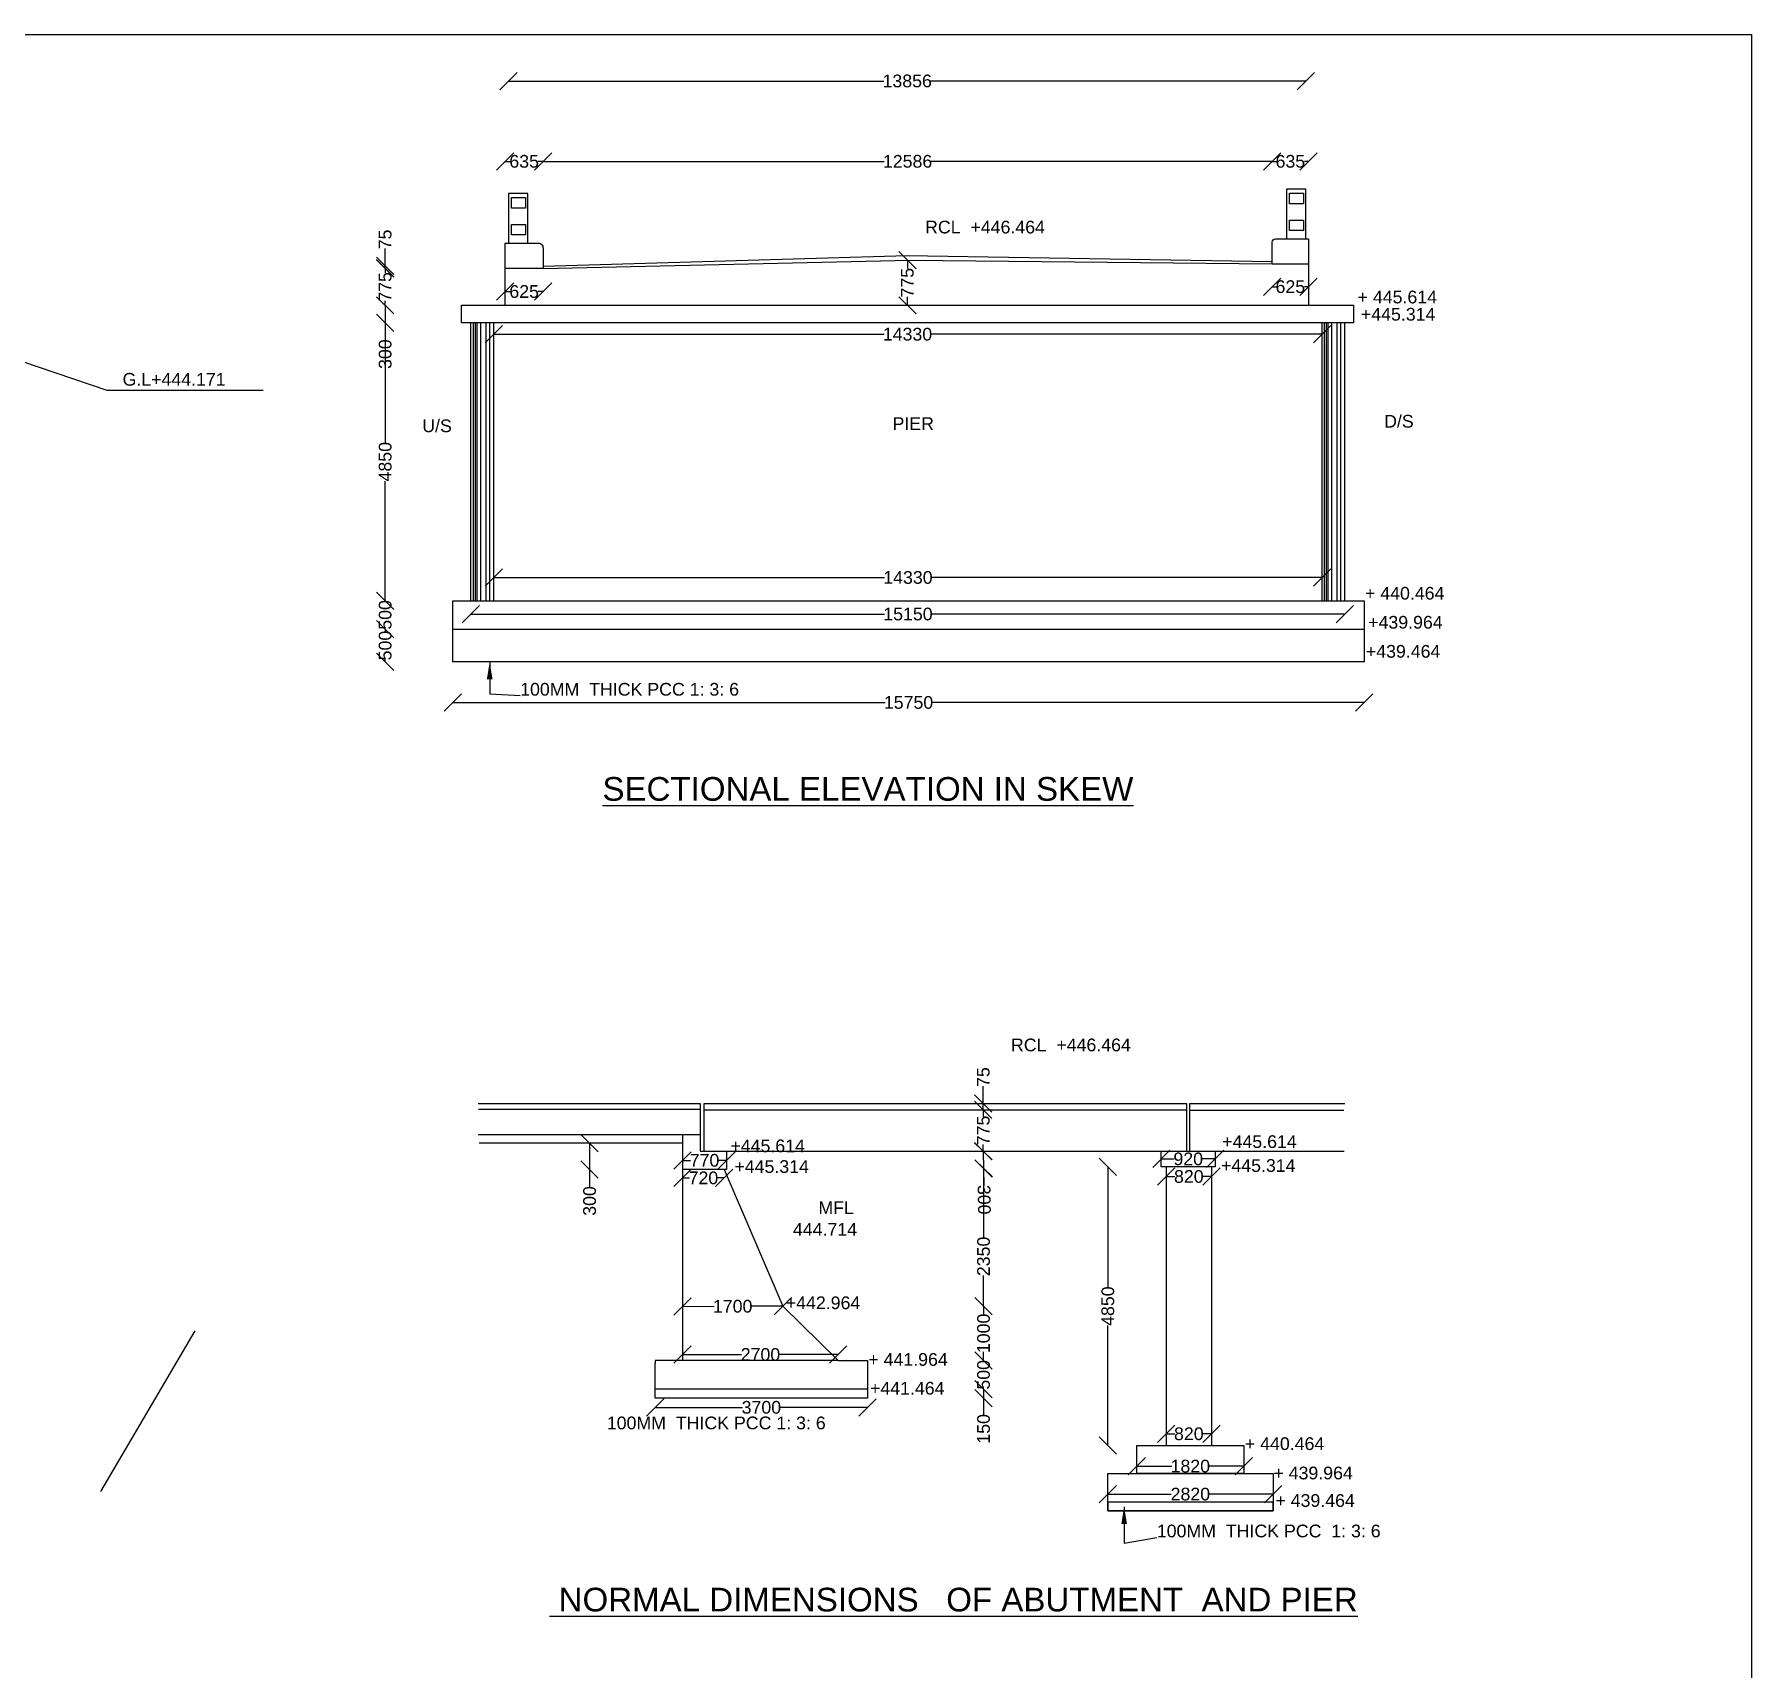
# Model space of a CAD drawing. Header units: millimetres. Extents: x 12638 to 21341, y 8244 to 15232.
# Drawn here: x 18366 to 21341, y 12403 to 15232 of the extents above; entities that cross this region are included whole.
import ezdxf

# ---------------------------------------------------------------- set-up
doc = ezdxf.new("R2010")
doc.units = ezdxf.units.MM
doc.header["$MEASUREMENT"] = 0
for name, color, linetype in [('DIMENSIONS', 7, 'Continuous'), ('DRAWING', 7, 'Continuous'), ('TEXT', 7, 'Continuous')]:
    doc.layers.add(name, color=color, linetype=linetype)
doc.styles.get("Standard").update_dxf_attribs({"font": 'arial.ttf', "height": 22})
doc.dimstyles.get("Standard").update_dxf_attribs({"dimtxt": 22, "dimasz": 30, "dimexe": 0.18, "dimexo": 0.0625, "dimgap": 0.09, "dimtad": 0, "dimdec": 0, "dimzin": 0, "dimdsep": 46, "dimtxsty": 'Standard', "dimblk": 'OBLIQUE', "dimcen": 0.09, "dimse1": 1, "dimse2": 1, "dimadec": 0, "dimazin": 0, "dimtfac": 1, "dimtdec": 0, "dimtofl": 0, "dimtmove": 0, "dimatfit": 3, "dimfxl": 1, "dimtolj": 1, "dimtzin": 0, "dimarcsym": 0})

# ---------------------------------------------------------------- blocks, each defined once
blk = doc.blocks.new('_Oblique')
at = {"color": 0, "linetype": 'ByBlock', "lineweight": -2}
blk.add_line((-0.5, -0.5), (0.5, 0.5), dxfattribs=at)
blk = doc.blocks.new('*D31')
at = {"layer": 'Defpoints', "color": 0}
for p in [(19247.2, 15012.4), (19181.8, 14870.8), (19247.2, 14870.8)]:
    blk.add_point(p, dxfattribs=at)
at = {"layer": 'DIMENSIONS', "color": 0, "lineweight": -2}
for p, q in [((19181.8, 15012.4), (19190, 15012.4)), ((19247.2, 15012.4), (19239, 15012.4))]:
    blk.add_line(p, q, dxfattribs=at)
at = {"layer": 'DIMENSIONS', "color": 0, "lineweight": -2, "xscale": 30, "yscale": 30, "zscale": 30, "rotation": 180}
blk.add_blockref('_Oblique', (19181.8, 15012.4), dxfattribs=at)
at = {"layer": 'DIMENSIONS', "color": 0, "lineweight": -2, "xscale": 30, "yscale": 30, "zscale": 30}
blk.add_blockref('_Oblique', (19247.2, 15012.4), dxfattribs=at)
at = {"layer": 'DIMENSIONS', "color": 0, "insert": (19214.5, 15012.4), "char_height": 22, "attachment_point": 5}
blk.add_mtext('\\A1;635', dxfattribs=at)
blk = doc.blocks.new('*D32')
at = {"layer": 'Defpoints', "color": 0}
for p in [(20510.3, 15012.4), (19247.2, 14827.1), (20510.3, 14838.9)]:
    blk.add_point(p, dxfattribs=at)
at = {"layer": 'DIMENSIONS', "color": 0, "lineweight": -2}
for p, q in [((19247.2, 15012.4), (19838.3, 15012.4)), ((20510.3, 15012.4), (19919.2, 15012.4))]:
    blk.add_line(p, q, dxfattribs=at)
at = {"layer": 'DIMENSIONS', "color": 0, "lineweight": -2, "xscale": 30, "yscale": 30, "zscale": 30, "rotation": 180}
blk.add_blockref('_Oblique', (19247.2, 15012.4), dxfattribs=at)
at = {"layer": 'DIMENSIONS', "color": 0, "lineweight": -2, "xscale": 30, "yscale": 30, "zscale": 30}
blk.add_blockref('_Oblique', (20510.3, 15012.4), dxfattribs=at)
at = {"layer": 'DIMENSIONS', "color": 0, "insert": (19878.7, 15012.4), "char_height": 22, "attachment_point": 5}
blk.add_mtext('\\A1;12586', dxfattribs=at)
blk = doc.blocks.new('*D33')
at = {"layer": 'Defpoints', "color": 0}
for p in [(20573.1, 15012.4), (20573.1, 14878.4), (20510.3, 14838.9)]:
    blk.add_point(p, dxfattribs=at)
at = {"layer": 'DIMENSIONS', "color": 0, "lineweight": -2}
for p, q in [((20510.3, 15012.4), (20517.2, 15012.4)), ((20573.1, 15012.4), (20566.3, 15012.4))]:
    blk.add_line(p, q, dxfattribs=at)
at = {"layer": 'DIMENSIONS', "color": 0, "lineweight": -2, "xscale": 30, "yscale": 30, "zscale": 30, "rotation": 180}
blk.add_blockref('_Oblique', (20510.3, 15012.4), dxfattribs=at)
at = {"layer": 'DIMENSIONS', "color": 0, "lineweight": -2, "xscale": 30, "yscale": 30, "zscale": 30}
blk.add_blockref('_Oblique', (20573.1, 15012.4), dxfattribs=at)
at = {"layer": 'DIMENSIONS', "color": 0, "insert": (20541.7, 15012.4), "char_height": 22, "attachment_point": 5}
blk.add_mtext('\\A1;635', dxfattribs=at)
blk = doc.blocks.new('*D34')
at = {"layer": 'Defpoints', "color": 0}
for p in [(19181.8, 14827.1), (18973.8, 14763.2), (19181.8, 14763.2)]:
    blk.add_point(p, dxfattribs=at)
at = {"layer": 'DIMENSIONS', "color": 0, "lineweight": -2}
for p, q in [((18973.8, 14827.1), (18973.8, 14819.5)), ((18973.8, 14763.2), (18973.8, 14770.8))]:
    blk.add_line(p, q, dxfattribs=at)
at = {"layer": 'DIMENSIONS', "color": 0, "lineweight": -2, "xscale": 30, "yscale": 30, "zscale": 30}
for p, rotation in [((18973.8, 14827.1), 90), ((18973.8, 14763.2), 270)]:
    blk.add_blockref('_Oblique', p, dxfattribs=dict(at, rotation=rotation))
at = {"layer": 'DIMENSIONS', "color": 0, "insert": (18973.8, 14795.1), "char_height": 22, "attachment_point": 5, "rotation": 90}
blk.add_mtext('\\A1;775', dxfattribs=at)
blk = doc.blocks.new('*D35')
at = {"layer": 'Defpoints', "color": 0}
for p in [(18973.8, 14827.4), (19262.1, 14831.5), (19262.2, 14827.4)]:
    blk.add_point(p, dxfattribs=at)
at = {"layer": 'DIMENSIONS', "color": 0, "lineweight": -2}
for p, q in [((18973.8, 14831.5), (18973.8, 14861.5)), ((18973.8, 14827.4), (18973.8, 14831.5))]:
    blk.add_line(p, q, dxfattribs=at)
at = {"layer": 'DIMENSIONS', "color": 0, "lineweight": -2, "xscale": 30, "yscale": 30, "zscale": 30}
for p, rotation in [((18973.8, 14831.5), 90), ((18973.8, 14827.4), 270)]:
    blk.add_blockref('_Oblique', p, dxfattribs=dict(at, rotation=rotation))
at = {"layer": 'DIMENSIONS', "color": 0, "insert": (18973.8, 14877.3), "char_height": 22, "attachment_point": 5, "rotation": 90}
blk.add_mtext('\\A1;75', dxfattribs=at)
blk = doc.blocks.new('*D36')
at = {"layer": 'Defpoints', "color": 0}
for p in [(19189.2, 14763.2), (18973.8, 14733), (19189.2, 14733)]:
    blk.add_point(p, dxfattribs=at)
at = {"layer": 'DIMENSIONS', "color": 0, "lineweight": -2}
for p, q in [((18973.8, 14763.2), (18973.8, 14733)), ((18973.8, 14733), (18973.8, 14703))]:
    blk.add_line(p, q, dxfattribs=at)
at = {"layer": 'DIMENSIONS', "color": 0, "lineweight": -2, "xscale": 30, "yscale": 30, "zscale": 30}
for p, rotation in [((18973.8, 14763.2), 90), ((18973.8, 14733), 270)]:
    blk.add_blockref('_Oblique', p, dxfattribs=dict(at, rotation=rotation))
at = {"layer": 'DIMENSIONS', "color": 0, "insert": (18973.8, 14678.7), "char_height": 22, "attachment_point": 5, "rotation": 90}
blk.add_mtext('\\A1;300', dxfattribs=at)
blk = doc.blocks.new('*D37')
at = {"layer": 'Defpoints', "color": 0}
for p in [(18973.8, 14733), (19105.9, 14733), (19090.9, 14251.8)]:
    blk.add_point(p, dxfattribs=at)
at = {"layer": 'DIMENSIONS', "color": 0, "lineweight": -2}
for p, q in [((18973.8, 14733), (18973.8, 14525.7)), ((18973.8, 14251.8), (18973.8, 14459))]:
    blk.add_line(p, q, dxfattribs=at)
at = {"layer": 'DIMENSIONS', "color": 0, "lineweight": -2, "xscale": 30, "yscale": 30, "zscale": 30}
for p, rotation in [((18973.8, 14733), 90), ((18973.8, 14251.8), 270)]:
    blk.add_blockref('_Oblique', p, dxfattribs=dict(at, rotation=rotation))
at = {"layer": 'DIMENSIONS', "color": 0, "insert": (18973.8, 14492.4), "char_height": 22, "attachment_point": 5, "rotation": 90}
blk.add_mtext('\\A1;4850', dxfattribs=at)
blk = doc.blocks.new('*D38')
at = {"layer": 'Defpoints', "color": 0}
for p in [(19090.9, 14251.8), (18973.8, 14202.6), (19090.9, 14202.6)]:
    blk.add_point(p, dxfattribs=at)
at = {"layer": 'DIMENSIONS', "color": 0, "lineweight": -2}
for p, q in [((18973.8, 14251.8), (18973.8, 14251.5)), ((18973.8, 14202.6), (18973.8, 14202.8))]:
    blk.add_line(p, q, dxfattribs=at)
at = {"layer": 'DIMENSIONS', "color": 0, "lineweight": -2, "xscale": 30, "yscale": 30, "zscale": 30}
for p, rotation in [((18973.8, 14251.8), 90), ((18973.8, 14202.6), 270)]:
    blk.add_blockref('_Oblique', p, dxfattribs=dict(at, rotation=rotation))
at = {"layer": 'DIMENSIONS', "color": 0, "insert": (18973.8, 14227.2), "char_height": 22, "attachment_point": 5, "rotation": 90}
blk.add_mtext('\\A1;500', dxfattribs=at)
blk = doc.blocks.new('*D39')
at = {"layer": 'Defpoints', "color": 0}
for p in [(19090.9, 14202.6), (18973.8, 14145.7), (19090.9, 14145.7)]:
    blk.add_point(p, dxfattribs=at)
at = {"layer": 'DIMENSIONS', "color": 0, "lineweight": -2}
for p, q in [((18973.8, 14202.6), (18973.8, 14198.5)), ((18973.8, 14145.7), (18973.8, 14149.8))]:
    blk.add_line(p, q, dxfattribs=at)
at = {"layer": 'DIMENSIONS', "color": 0, "lineweight": -2, "xscale": 30, "yscale": 30, "zscale": 30}
for p, rotation in [((18973.8, 14202.6), 90), ((18973.8, 14145.7), 270)]:
    blk.add_blockref('_Oblique', p, dxfattribs=dict(at, rotation=rotation))
at = {"layer": 'DIMENSIONS', "color": 0, "insert": (18973.8, 14174.1), "char_height": 22, "attachment_point": 5, "rotation": 90}
blk.add_mtext('\\A1;500', dxfattribs=at)
blk = doc.blocks.new('*D40')
at = {"layer": 'Defpoints', "color": 0}
for p in [(20596.6, 14291.9), (19161.9, 14251.8), (20596.6, 14251.8)]:
    blk.add_point(p, dxfattribs=at)
at = {"layer": 'DIMENSIONS', "color": 0, "lineweight": -2}
for p, q in [((19161.9, 14291.9), (19838.9, 14291.9)), ((20596.6, 14291.9), (19919.7, 14291.9))]:
    blk.add_line(p, q, dxfattribs=at)
at = {"layer": 'DIMENSIONS', "color": 0, "lineweight": -2, "xscale": 30, "yscale": 30, "zscale": 30, "rotation": 180}
blk.add_blockref('_Oblique', (19161.9, 14291.9), dxfattribs=at)
at = {"layer": 'DIMENSIONS', "color": 0, "lineweight": -2, "xscale": 30, "yscale": 30, "zscale": 30}
blk.add_blockref('_Oblique', (20596.6, 14291.9), dxfattribs=at)
at = {"layer": 'DIMENSIONS', "color": 0, "insert": (19879.3, 14291.9), "char_height": 22, "attachment_point": 5}
blk.add_mtext('\\A1;14330', dxfattribs=at)
blk = doc.blocks.new('*D41')
at = {"layer": 'Defpoints', "color": 0}
for p in [(19122.4, 14251.8), (20636.1, 14251.8), (20636.1, 14228.6)]:
    blk.add_point(p, dxfattribs=at)
at = {"layer": 'DIMENSIONS', "color": 0, "lineweight": -2}
for p, q in [((19122.4, 14228.6), (19838.9, 14228.6)), ((20636.1, 14228.6), (19919.7, 14228.6))]:
    blk.add_line(p, q, dxfattribs=at)
at = {"layer": 'DIMENSIONS', "color": 0, "lineweight": -2, "xscale": 30, "yscale": 30, "zscale": 30, "rotation": 180}
blk.add_blockref('_Oblique', (19122.4, 14228.6), dxfattribs=at)
at = {"layer": 'DIMENSIONS', "color": 0, "lineweight": -2, "xscale": 30, "yscale": 30, "zscale": 30}
blk.add_blockref('_Oblique', (20636.1, 14228.6), dxfattribs=at)
at = {"layer": 'DIMENSIONS', "color": 0, "insert": (19879.3, 14228.6), "char_height": 22, "attachment_point": 5}
blk.add_mtext('\\A1;15150', dxfattribs=at)
blk = doc.blocks.new('*D42')
at = {"layer": 'Defpoints', "color": 0}
for p in [(19090.9, 14145.7), (20669.6, 14145.7), (20669.6, 14075.5)]:
    blk.add_point(p, dxfattribs=at)
at = {"layer": 'DIMENSIONS', "color": 0, "lineweight": -2}
for p, q in [((19090.9, 14075.5), (19839.8, 14075.5)), ((20669.6, 14075.5), (19920.7, 14075.5))]:
    blk.add_line(p, q, dxfattribs=at)
at = {"layer": 'DIMENSIONS', "color": 0, "lineweight": -2, "xscale": 30, "yscale": 30, "zscale": 30, "rotation": 180}
blk.add_blockref('_Oblique', (19090.9, 14075.5), dxfattribs=at)
at = {"layer": 'DIMENSIONS', "color": 0, "lineweight": -2, "xscale": 30, "yscale": 30, "zscale": 30}
blk.add_blockref('_Oblique', (20669.6, 14075.5), dxfattribs=at)
at = {"layer": 'DIMENSIONS', "color": 0, "insert": (19880.3, 14075.5), "char_height": 22, "attachment_point": 5}
blk.add_mtext('\\A1;15750', dxfattribs=at)
blk = doc.blocks.new('*D43')
at = {"layer": 'Defpoints', "color": 0}
for p in [(19161.9, 14711.3), (20596.6, 14718.6), (20596.6, 14713.1)]:
    blk.add_point(p, dxfattribs=at)
at = {"layer": 'DIMENSIONS', "color": 0, "lineweight": -2}
for p, q in [((19161.9, 14713.1), (19838, 14713.1)), ((20596.6, 14713.1), (19918.9, 14713.1))]:
    blk.add_line(p, q, dxfattribs=at)
at = {"layer": 'DIMENSIONS', "color": 0, "lineweight": -2, "xscale": 30, "yscale": 30, "zscale": 30, "rotation": 180}
blk.add_blockref('_Oblique', (19161.9, 14713.1), dxfattribs=at)
at = {"layer": 'DIMENSIONS', "color": 0, "lineweight": -2, "xscale": 30, "yscale": 30, "zscale": 30}
blk.add_blockref('_Oblique', (20596.6, 14713.1), dxfattribs=at)
at = {"layer": 'DIMENSIONS', "color": 0, "insert": (19878.5, 14713.1), "char_height": 22, "attachment_point": 5}
blk.add_mtext('\\A1;14330', dxfattribs=at)
blk = doc.blocks.new('*D44')
at = {"layer": 'Defpoints', "color": 0}
for p in [(19181.8, 14827.1), (19247.2, 14827.1), (19247.2, 14787)]:
    blk.add_point(p, dxfattribs=at)
at = {"layer": 'DIMENSIONS', "color": 0, "lineweight": -2}
for p, q in [((19181.8, 14787), (19190, 14787)), ((19247.2, 14787), (19239, 14787))]:
    blk.add_line(p, q, dxfattribs=at)
at = {"layer": 'DIMENSIONS', "color": 0, "lineweight": -2, "xscale": 30, "yscale": 30, "zscale": 30, "rotation": 180}
blk.add_blockref('_Oblique', (19181.8, 14787), dxfattribs=at)
at = {"layer": 'DIMENSIONS', "color": 0, "lineweight": -2, "xscale": 30, "yscale": 30, "zscale": 30}
blk.add_blockref('_Oblique', (19247.2, 14787), dxfattribs=at)
at = {"layer": 'DIMENSIONS', "color": 0, "insert": (19214.5, 14787), "char_height": 22, "attachment_point": 5}
blk.add_mtext('\\A1;625', dxfattribs=at)
blk = doc.blocks.new('*D45')
at = {"layer": 'Defpoints', "color": 0}
for p in [(20510.3, 14835.3), (20573.1, 14834.7), (20573.1, 14795.4)]:
    blk.add_point(p, dxfattribs=at)
at = {"layer": 'DIMENSIONS', "color": 0, "lineweight": -2}
for p, q in [((20510.3, 14795.4), (20517.2, 14795.4)), ((20573.1, 14795.4), (20566.3, 14795.4))]:
    blk.add_line(p, q, dxfattribs=at)
at = {"layer": 'DIMENSIONS', "color": 0, "lineweight": -2, "xscale": 30, "yscale": 30, "zscale": 30, "rotation": 180}
blk.add_blockref('_Oblique', (20510.3, 14795.4), dxfattribs=at)
at = {"layer": 'DIMENSIONS', "color": 0, "lineweight": -2, "xscale": 30, "yscale": 30, "zscale": 30}
blk.add_blockref('_Oblique', (20573.1, 14795.4), dxfattribs=at)
at = {"layer": 'DIMENSIONS', "color": 0, "insert": (20541.7, 14795.4), "char_height": 22, "attachment_point": 5}
blk.add_mtext('\\A1;625', dxfattribs=at)
blk = doc.blocks.new('*D46')
at = {"layer": 'Defpoints', "color": 0}
for p in [(19882.5, 14841.6), (19878.3, 14763.2), (19878.3, 14763.2)]:
    blk.add_point(p, dxfattribs=at)
at = {"layer": 'DIMENSIONS', "color": 0, "lineweight": -2}
for p, q in [((19878.3, 14841.6), (19878.3, 14826.8)), ((19878.3, 14763.2), (19878.3, 14778))]:
    blk.add_line(p, q, dxfattribs=at)
at = {"layer": 'DIMENSIONS', "color": 0, "lineweight": -2, "xscale": 30, "yscale": 30, "zscale": 30}
for p, rotation in [((19878.3, 14841.6), 90), ((19878.3, 14763.2), 270)]:
    blk.add_blockref('_Oblique', p, dxfattribs=dict(at, rotation=rotation))
at = {"layer": 'DIMENSIONS', "color": 0, "insert": (19878.3, 14802.4), "char_height": 22, "attachment_point": 5, "rotation": 90}
blk.add_mtext('\\A1;775', dxfattribs=at)
blk = doc.blocks.new('*D47')
at = {"layer": 'Defpoints', "color": 0}
for p in [(20568.6, 15151.6), (20568.6, 14964.5), (19187.4, 14957)]:
    blk.add_point(p, dxfattribs=at)
at = {"layer": 'DIMENSIONS', "color": 0, "lineweight": -2}
for p, q in [((19187.4, 15151.6), (19837.5, 15151.6)), ((20568.6, 15151.6), (19918.4, 15151.6))]:
    blk.add_line(p, q, dxfattribs=at)
at = {"layer": 'DIMENSIONS', "color": 0, "lineweight": -2, "xscale": 30, "yscale": 30, "zscale": 30, "rotation": 180}
blk.add_blockref('_Oblique', (19187.4, 15151.6), dxfattribs=at)
at = {"layer": 'DIMENSIONS', "color": 0, "lineweight": -2, "xscale": 30, "yscale": 30, "zscale": 30}
blk.add_blockref('_Oblique', (20568.6, 15151.6), dxfattribs=at)
at = {"layer": 'DIMENSIONS', "color": 0, "insert": (19878, 15151.6), "char_height": 22, "attachment_point": 5}
blk.add_mtext('\\A1;13856', dxfattribs=at)
blk = doc.blocks.new('*D93')
at = {"layer": 'Defpoints', "color": 0}
for p in [(19489, 13312.5), (19327.9, 13266.8), (19489, 13266.8)]:
    blk.add_point(p, dxfattribs=at)
at = {"layer": 'DIMENSIONS', "color": 0, "lineweight": -2}
for p, q in [((19327.9, 13312.5), (19327.9, 13266.8)), ((19327.9, 13266.8), (19327.9, 13236.8))]:
    blk.add_line(p, q, dxfattribs=at)
at = {"layer": 'DIMENSIONS', "color": 0, "lineweight": -2, "xscale": 30, "yscale": 30, "zscale": 30}
for p, rotation in [((19327.9, 13312.5), 90), ((19327.9, 13266.8), 270)]:
    blk.add_blockref('_Oblique', p, dxfattribs=dict(at, rotation=rotation))
at = {"layer": 'DIMENSIONS', "color": 0, "insert": (19327.9, 13212.4), "char_height": 22, "attachment_point": 5, "rotation": 90}
blk.add_mtext('\\A1;300', dxfattribs=at)
blk = doc.blocks.new('*D94')
at = {"layer": 'Defpoints', "color": 0}
for p in [(19564.8, 13282.7), (19489, 13266.8), (19564.8, 13266.8)]:
    blk.add_point(p, dxfattribs=at)
at = {"layer": 'DIMENSIONS', "color": 0, "lineweight": -2}
for p, q in [((19489, 13282.7), (19502.6, 13282.7)), ((19564.8, 13282.7), (19551.2, 13282.7))]:
    blk.add_line(p, q, dxfattribs=at)
at = {"layer": 'DIMENSIONS', "color": 0, "lineweight": -2, "xscale": 30, "yscale": 30, "zscale": 30, "rotation": 180}
blk.add_blockref('_Oblique', (19489, 13282.7), dxfattribs=at)
at = {"layer": 'DIMENSIONS', "color": 0, "lineweight": -2, "xscale": 30, "yscale": 30, "zscale": 30}
blk.add_blockref('_Oblique', (19564.8, 13282.7), dxfattribs=at)
at = {"layer": 'DIMENSIONS', "color": 0, "insert": (19526.9, 13282.7), "char_height": 22, "attachment_point": 5}
blk.add_mtext('\\A1;770', dxfattribs=at)
blk = doc.blocks.new('*D95')
at = {"layer": 'Defpoints', "color": 0}
for p in [(19489, 13266.8), (19561, 13266.8), (19561, 13252.3)]:
    blk.add_point(p, dxfattribs=at)
at = {"layer": 'DIMENSIONS', "color": 0, "lineweight": -2}
for p, q in [((19489, 13252.3), (19500.7, 13252.3)), ((19561, 13252.3), (19549.3, 13252.3))]:
    blk.add_line(p, q, dxfattribs=at)
at = {"layer": 'DIMENSIONS', "color": 0, "lineweight": -2, "xscale": 30, "yscale": 30, "zscale": 30, "rotation": 180}
blk.add_blockref('_Oblique', (19489, 13252.3), dxfattribs=at)
at = {"layer": 'DIMENSIONS', "color": 0, "lineweight": -2, "xscale": 30, "yscale": 30, "zscale": 30}
blk.add_blockref('_Oblique', (19561, 13252.3), dxfattribs=at)
at = {"layer": 'DIMENSIONS', "color": 0, "insert": (19525, 13252.3), "char_height": 22, "attachment_point": 5}
blk.add_mtext('\\A1;720', dxfattribs=at)
blk = doc.blocks.new('*D96')
at = {"layer": 'Defpoints', "color": 0}
for p in [(19489, 13029.9), (19662.4, 13030), (19662.4, 13030)]:
    blk.add_point(p, dxfattribs=at)
at = {"layer": 'DIMENSIONS', "color": 0, "lineweight": -2}
for p, q in [((19489, 13029.9), (19543.8, 13030)), ((19662.4, 13030), (19607.6, 13030))]:
    blk.add_line(p, q, dxfattribs=at)
at = {"layer": 'DIMENSIONS', "color": 0, "lineweight": -2, "xscale": 30, "yscale": 30, "zscale": 30}
for p, rotation in [((19489, 13029.9), 180.0324226329378), ((19662.4, 13030), 0.03242263293778084)]:
    blk.add_blockref('_Oblique', p, dxfattribs=dict(at, rotation=rotation))
at = {"layer": 'DIMENSIONS', "color": 0, "insert": (19575.7, 13030), "char_height": 22, "attachment_point": 5, "rotation": 0.0324}
blk.add_mtext('\\A1;1700', dxfattribs=at)
blk = doc.blocks.new('*D97')
at = {"layer": 'Defpoints', "color": 0}
for p in [(19758.6, 12946.5), (19489, 12936.1), (19758.6, 12936.1)]:
    blk.add_point(p, dxfattribs=at)
at = {"layer": 'DIMENSIONS', "color": 0, "lineweight": -2}
for p, q in [((19489, 12946.5), (19590.7, 12946.5)), ((19758.6, 12946.5), (19656.9, 12946.5))]:
    blk.add_line(p, q, dxfattribs=at)
at = {"layer": 'DIMENSIONS', "color": 0, "lineweight": -2, "xscale": 30, "yscale": 30, "zscale": 30, "rotation": 180}
blk.add_blockref('_Oblique', (19489, 12946.5), dxfattribs=at)
at = {"layer": 'DIMENSIONS', "color": 0, "lineweight": -2, "xscale": 30, "yscale": 30, "zscale": 30}
blk.add_blockref('_Oblique', (19758.6, 12946.5), dxfattribs=at)
at = {"layer": 'DIMENSIONS', "color": 0, "insert": (19623.8, 12946.5), "char_height": 22, "attachment_point": 5}
blk.add_mtext('\\A1;2700', dxfattribs=at)
blk = doc.blocks.new('*D98')
at = {"layer": 'Defpoints', "color": 0}
for p in [(19441.4, 12871.1), (19809.3, 12871.1), (19809.3, 12855)]:
    blk.add_point(p, dxfattribs=at)
at = {"layer": 'DIMENSIONS', "color": 0, "lineweight": -2}
for p, q in [((19441.4, 12855), (19592.5, 12855)), ((19809.3, 12855), (19658.3, 12855))]:
    blk.add_line(p, q, dxfattribs=at)
at = {"layer": 'DIMENSIONS', "color": 0, "lineweight": -2, "xscale": 30, "yscale": 30, "zscale": 30, "rotation": 180}
blk.add_blockref('_Oblique', (19441.4, 12855), dxfattribs=at)
at = {"layer": 'DIMENSIONS', "color": 0, "lineweight": -2, "xscale": 30, "yscale": 30, "zscale": 30}
blk.add_blockref('_Oblique', (19809.3, 12855), dxfattribs=at)
at = {"layer": 'DIMENSIONS', "color": 0, "insert": (19625.4, 12855), "char_height": 22, "attachment_point": 5}
blk.add_mtext('\\A1;3700', dxfattribs=at)
blk = doc.blocks.new('*D99')
at = {"layer": 'Defpoints', "color": 0}
for p in [(20009.8, 13370.3), (20051.4, 13381.1), (20051.4, 13370.3)]:
    blk.add_point(p, dxfattribs=at)
at = {"layer": 'DIMENSIONS', "color": 0, "lineweight": -2}
for p, q in [((20009.8, 13381.1), (20009.8, 13411.1)), ((20009.8, 13370.3), (20009.8, 13381.1))]:
    blk.add_line(p, q, dxfattribs=at)
at = {"layer": 'DIMENSIONS', "color": 0, "lineweight": -2, "xscale": 30, "yscale": 30, "zscale": 30}
for p, rotation in [((20009.8, 13381.1), 90), ((20009.8, 13370.3), 270)]:
    blk.add_blockref('_Oblique', p, dxfattribs=dict(at, rotation=rotation))
at = {"layer": 'DIMENSIONS', "color": 0, "insert": (20009.8, 13426.9), "char_height": 22, "attachment_point": 5, "rotation": 90}
blk.add_mtext('\\A1;75', dxfattribs=at)
blk = doc.blocks.new('*D100')
at = {"layer": 'Defpoints', "color": 0}
for p in [(19972.5, 13370.3), (19972.5, 13298.6), (20009.8, 13298.6)]:
    blk.add_point(p, dxfattribs=at)
at = {"layer": 'DIMENSIONS', "color": 0, "lineweight": -2}
for p, q in [((20009.8, 13370.3), (20009.8, 13358.8)), ((20009.8, 13298.6), (20009.8, 13310.1))]:
    blk.add_line(p, q, dxfattribs=at)
at = {"layer": 'DIMENSIONS', "color": 0, "lineweight": -2, "xscale": 30, "yscale": 30, "zscale": 30}
for p, rotation in [((20009.8, 13370.3), 90), ((20009.8, 13298.6), 270)]:
    blk.add_blockref('_Oblique', p, dxfattribs=dict(at, rotation=rotation))
at = {"layer": 'DIMENSIONS', "color": 0, "insert": (20009.8, 13334.5), "char_height": 22, "attachment_point": 5, "rotation": 90}
blk.add_mtext('\\A1;775', dxfattribs=at)
blk = doc.blocks.new('*D101')
at = {"layer": 'Defpoints', "color": 0}
for p in [(20009.8, 13298.6), (20010.3, 13268.9), (20010.3, 13268.9)]:
    blk.add_point(p, dxfattribs=at)
at = {"layer": 'DIMENSIONS', "color": 0, "lineweight": -2}
for p, q in [((20009.8, 13298.6), (20010.3, 13268.9)), ((20010.3, 13268.9), (20010.9, 13238.9))]:
    blk.add_line(p, q, dxfattribs=at)
at = {"layer": 'DIMENSIONS', "color": 0, "lineweight": -2, "xscale": 30, "yscale": 30, "zscale": 30}
for p, rotation in [((20009.8, 13298.6), 91.01835949521336), ((20010.3, 13268.9), 271.0183594952134)]:
    blk.add_blockref('_Oblique', p, dxfattribs=dict(at, rotation=rotation))
at = {"layer": 'DIMENSIONS', "color": 0, "insert": (20011.3, 13214.6), "char_height": 22, "attachment_point": 5, "rotation": 271.0184}
blk.add_mtext('\\A1;300', dxfattribs=at)
blk = doc.blocks.new('*D102')
at = {"layer": 'Defpoints', "color": 0}
for p in [(20010.3, 13268.9), (19662.4, 13030), (20010.3, 13030)]:
    blk.add_point(p, dxfattribs=at)
at = {"layer": 'DIMENSIONS', "color": 0, "lineweight": -2}
for p, q in [((20010.3, 13268.9), (20010.3, 13149.5)), ((20010.3, 13030), (20010.3, 13083.3))]:
    blk.add_line(p, q, dxfattribs=at)
at = {"layer": 'DIMENSIONS', "color": 0, "lineweight": -2, "xscale": 30, "yscale": 30, "zscale": 30}
for p, rotation in [((20010.3, 13268.9), 90), ((20010.3, 13030), 270)]:
    blk.add_blockref('_Oblique', p, dxfattribs=dict(at, rotation=rotation))
at = {"layer": 'DIMENSIONS', "color": 0, "insert": (20010.3, 13116.4), "char_height": 22, "attachment_point": 5, "rotation": 90}
blk.add_mtext('\\A1;2350', dxfattribs=at)
blk = doc.blocks.new('*D103')
at = {"layer": 'Defpoints', "color": 0}
for p in [(20010.3, 13030), (19809.3, 12936.1), (20010.3, 12936.1)]:
    blk.add_point(p, dxfattribs=at)
at = {"layer": 'DIMENSIONS', "color": 0, "lineweight": -2}
for p, q in [((20010.3, 13030), (20010.3, 13014.9)), ((20010.3, 12936.1), (20010.3, 12951.2))]:
    blk.add_line(p, q, dxfattribs=at)
at = {"layer": 'DIMENSIONS', "color": 0, "lineweight": -2, "xscale": 30, "yscale": 30, "zscale": 30}
for p, rotation in [((20010.3, 13030), 90), ((20010.3, 12936.1), 270)]:
    blk.add_blockref('_Oblique', p, dxfattribs=dict(at, rotation=rotation))
at = {"layer": 'DIMENSIONS', "color": 0, "insert": (20010.3, 12983.1), "char_height": 22, "attachment_point": 5, "rotation": 90}
blk.add_mtext('\\A1;1000', dxfattribs=at)
blk = doc.blocks.new('*D104')
at = {"layer": 'Defpoints', "color": 0}
for p in [(19809.3, 12936.1), (19809.3, 12886.7), (20010.3, 12886.7)]:
    blk.add_point(p, dxfattribs=at)
at = {"layer": 'DIMENSIONS', "color": 0, "lineweight": -2}
for p, q in [((20010.3, 12936.1), (20010.3, 12935.8)), ((20010.3, 12886.7), (20010.3, 12887))]:
    blk.add_line(p, q, dxfattribs=at)
at = {"layer": 'DIMENSIONS', "color": 0, "lineweight": -2, "xscale": 30, "yscale": 30, "zscale": 30}
for p, rotation in [((20010.3, 12936.1), 90), ((20010.3, 12886.7), 270)]:
    blk.add_blockref('_Oblique', p, dxfattribs=dict(at, rotation=rotation))
at = {"layer": 'DIMENSIONS', "color": 0, "insert": (20010.3, 12911.4), "char_height": 22, "attachment_point": 5, "rotation": 90}
blk.add_mtext('\\A1;500', dxfattribs=at)
blk = doc.blocks.new('*D105')
at = {"layer": 'Defpoints', "color": 0}
for p in [(19809.3, 12886.7), (19809.3, 12871.1), (20010.3, 12871.1)]:
    blk.add_point(p, dxfattribs=at)
at = {"layer": 'DIMENSIONS', "color": 0, "lineweight": -2}
for p, q in [((20010.3, 12886.7), (20010.3, 12871.1)), ((20010.3, 12871.1), (20010.3, 12841.1))]:
    blk.add_line(p, q, dxfattribs=at)
at = {"layer": 'DIMENSIONS', "color": 0, "lineweight": -2, "xscale": 30, "yscale": 30, "zscale": 30}
for p, rotation in [((20010.3, 12886.7), 90), ((20010.3, 12871.1), 270)]:
    blk.add_blockref('_Oblique', p, dxfattribs=dict(at, rotation=rotation))
at = {"layer": 'DIMENSIONS', "color": 0, "insert": (20010.3, 12817.8), "char_height": 22, "attachment_point": 5, "rotation": 90}
blk.add_mtext('\\A1;150', dxfattribs=at)
blk = doc.blocks.new('*D106')
at = {"layer": 'Defpoints', "color": 0}
for p in [(20326.6, 13271.5), (20225.6, 12789.1), (20275.5, 12789.1)]:
    blk.add_point(p, dxfattribs=at)
at = {"layer": 'DIMENSIONS', "color": 0, "lineweight": -2}
for p, q in [((20225.6, 13271.5), (20225.6, 13063.7)), ((20225.6, 12789.1), (20225.6, 12997))]:
    blk.add_line(p, q, dxfattribs=at)
at = {"layer": 'DIMENSIONS', "color": 0, "lineweight": -2, "xscale": 30, "yscale": 30, "zscale": 30}
for p, rotation in [((20225.6, 13271.5), 90), ((20225.6, 12789.1), 270)]:
    blk.add_blockref('_Oblique', p, dxfattribs=dict(at, rotation=rotation))
at = {"layer": 'DIMENSIONS', "color": 0, "insert": (20225.6, 13030.3), "char_height": 22, "attachment_point": 5, "rotation": 90}
blk.add_mtext('\\A1;4850', dxfattribs=at)
blk = doc.blocks.new('*D107')
at = {"layer": 'Defpoints', "color": 0}
for p in [(20318.2, 13298.6), (20411.4, 13298.6), (20411.4, 13285.1)]:
    blk.add_point(p, dxfattribs=at)
at = {"layer": 'DIMENSIONS', "color": 0, "lineweight": -2}
for p, q in [((20318.2, 13285.1), (20340.4, 13285.1)), ((20411.4, 13285.1), (20389.1, 13285.1))]:
    blk.add_line(p, q, dxfattribs=at)
at = {"layer": 'DIMENSIONS', "color": 0, "lineweight": -2, "xscale": 30, "yscale": 30, "zscale": 30, "rotation": 180}
blk.add_blockref('_Oblique', (20318.2, 13285.1), dxfattribs=at)
at = {"layer": 'DIMENSIONS', "color": 0, "lineweight": -2, "xscale": 30, "yscale": 30, "zscale": 30}
blk.add_blockref('_Oblique', (20411.4, 13285.1), dxfattribs=at)
at = {"layer": 'DIMENSIONS', "color": 0, "insert": (20364.8, 13285.1), "char_height": 22, "attachment_point": 5}
blk.add_mtext('\\A1;920', dxfattribs=at)
blk = doc.blocks.new('*D108')
at = {"layer": 'Defpoints', "color": 0}
for p in [(20326.6, 13271.5), (20404.9, 13271.5), (20404.9, 13254.7)]:
    blk.add_point(p, dxfattribs=at)
at = {"layer": 'DIMENSIONS', "color": 0, "lineweight": -2}
for p, q in [((20326.6, 13254.7), (20341.4, 13254.7)), ((20404.9, 13254.7), (20390.1, 13254.7))]:
    blk.add_line(p, q, dxfattribs=at)
at = {"layer": 'DIMENSIONS', "color": 0, "lineweight": -2, "xscale": 30, "yscale": 30, "zscale": 30, "rotation": 180}
blk.add_blockref('_Oblique', (20326.6, 13254.7), dxfattribs=at)
at = {"layer": 'DIMENSIONS', "color": 0, "lineweight": -2, "xscale": 30, "yscale": 30, "zscale": 30}
blk.add_blockref('_Oblique', (20404.9, 13254.7), dxfattribs=at)
at = {"layer": 'DIMENSIONS', "color": 0, "insert": (20365.8, 13254.7), "char_height": 22, "attachment_point": 5}
blk.add_mtext('\\A1;820', dxfattribs=at)
blk = doc.blocks.new('*D109')
at = {"layer": 'Defpoints', "color": 0}
for p in [(20404.9, 12809.2), (20326.6, 12789.1), (20404.9, 12789.1)]:
    blk.add_point(p, dxfattribs=at)
at = {"layer": 'DIMENSIONS', "color": 0, "lineweight": -2}
for p, q in [((20326.6, 12809.2), (20341.4, 12809.2)), ((20404.9, 12809.2), (20390.1, 12809.2))]:
    blk.add_line(p, q, dxfattribs=at)
at = {"layer": 'DIMENSIONS', "color": 0, "lineweight": -2, "xscale": 30, "yscale": 30, "zscale": 30, "rotation": 180}
blk.add_blockref('_Oblique', (20326.6, 12809.2), dxfattribs=at)
at = {"layer": 'DIMENSIONS', "color": 0, "lineweight": -2, "xscale": 30, "yscale": 30, "zscale": 30}
blk.add_blockref('_Oblique', (20404.9, 12809.2), dxfattribs=at)
at = {"layer": 'DIMENSIONS', "color": 0, "insert": (20365.8, 12809.2), "char_height": 22, "attachment_point": 5}
blk.add_mtext('\\A1;820', dxfattribs=at)
blk = doc.blocks.new('*D110')
at = {"layer": 'Defpoints', "color": 0}
for p in [(20275.5, 12740.6), (20461.2, 12753.2), (20461.2, 12740.6)]:
    blk.add_point(p, dxfattribs=at)
at = {"layer": 'DIMENSIONS', "color": 0, "lineweight": -2}
for p, q in [((20275.5, 12753.2), (20336.5, 12753.2)), ((20461.2, 12753.2), (20400.2, 12753.2))]:
    blk.add_line(p, q, dxfattribs=at)
at = {"layer": 'DIMENSIONS', "color": 0, "lineweight": -2, "xscale": 30, "yscale": 30, "zscale": 30, "rotation": 180}
blk.add_blockref('_Oblique', (20275.5, 12753.2), dxfattribs=at)
at = {"layer": 'DIMENSIONS', "color": 0, "lineweight": -2, "xscale": 30, "yscale": 30, "zscale": 30}
blk.add_blockref('_Oblique', (20461.2, 12753.2), dxfattribs=at)
at = {"layer": 'DIMENSIONS', "color": 0, "insert": (20368.4, 12753.2), "char_height": 22, "attachment_point": 5}
blk.add_mtext('\\A1;1820', dxfattribs=at)
blk = doc.blocks.new('*D111')
at = {"layer": 'Defpoints', "color": 0}
for p in [(20225.4, 12708.2), (20511.7, 12704.8), (20511.7, 12700.2)]:
    blk.add_point(p, dxfattribs=at)
at = {"layer": 'DIMENSIONS', "color": 0, "lineweight": -2}
for p, q in [((20225.4, 12704.8), (20335.5, 12704.8)), ((20511.7, 12704.8), (20401.6, 12704.8))]:
    blk.add_line(p, q, dxfattribs=at)
at = {"layer": 'DIMENSIONS', "color": 0, "lineweight": -2, "xscale": 30, "yscale": 30, "zscale": 30, "rotation": 180}
blk.add_blockref('_Oblique', (20225.4, 12704.8), dxfattribs=at)
at = {"layer": 'DIMENSIONS', "color": 0, "lineweight": -2, "xscale": 30, "yscale": 30, "zscale": 30}
blk.add_blockref('_Oblique', (20511.7, 12704.8), dxfattribs=at)
at = {"layer": 'DIMENSIONS', "color": 0, "insert": (20368.5, 12704.8), "char_height": 22, "attachment_point": 5}
blk.add_mtext('\\A1;2820', dxfattribs=at)

msp = doc.modelspace()

# ---------------------------------------------------------------- linework, layer by layer
at = {"layer": 'DIMENSIONS', "color": 0}
msp.add_lwpolyline([(21340.7, 8244.2), (12637.6, 8244.2), (12637.6, 15232.4), (21340.7, 15232.4)], close=True, dxfattribs=at)
at = {"layer": 'DRAWING', "color": 0}
for points in [[(20535.2, 14878.4), (20568.6, 14878.4), (20568.6, 14964.5), (20535.2, 14964.5)], [(19187.4, 14870.8), (19220.8, 14870.8), (19220.8, 14957), (19187.4, 14957)], [(19192.5, 14949.9), (19216.6, 14949.9), (19216.6, 14931.6), (19192.5, 14931.6)], [(20540.3, 14957.5), (20564.4, 14957.5), (20564.4, 14939.1), (20540.3, 14939.1)], [(19192.5, 14903.3), (19216.6, 14903.3), (19216.6, 14885), (19192.5, 14885)], [(20540.3, 14910.9), (20564.4, 14910.9), (20564.4, 14892.5), (20540.3, 14892.5)], [(19105.9, 14763.2), (20650.8, 14763.2), (20650.8, 14733), (19105.9, 14733)], [(19090.9, 14251.8), (20669.6, 14251.8), (20669.6, 14145.7), (19090.9, 14145.7)], [(20318.2, 13298.6), (20411.4, 13298.6), (20411.4, 13271.5), (20318.2, 13271.5)], [(20275.5, 12789.1), (20461.2, 12789.1), (20461.2, 12740.6), (20275.5, 12740.6)], [(20225.4, 12740.6), (20511.7, 12740.6), (20511.7, 12675.7), (20225.4, 12675.7)], [(20225.4, 12675.7), (20511.7, 12675.7), (20511.7, 12690.7), (20225.4, 12690.7)]]:
    msp.add_lwpolyline(points, close=True, dxfattribs=at)
for points in [[(19247.2, 14827.1), (19882.5, 14841.6), (20510.3, 14835.3), (20510.3, 14872.4, -0.402275), (20516.1, 14878.4), (20573.1, 14878.4), (20573.1, 14763.2)], [(19181.8, 14763.2), (19181.8, 14870.8), (19239.1, 14870.8, -0.425154), (19247.2, 14862.5), (19247.2, 14827.1), (19181.8, 14827.1)]]:
    msp.add_lwpolyline(points, format="xyb", dxfattribs=at)
for points in [[(19247.2, 14831), (19878, 14849.4), (20510.3, 14838.9)], [(20510.3, 14835.3), (20573.1, 14835.3)], [(12978.5, 14613), (13255.2, 14613), (13671, 14758), (18074.8, 14758), (18491.9, 14616.2), (18762.7, 14616.2)], [(19122.4, 14251.8), (19122.4, 14733)], [(19126.8, 14251.8), (19126.8, 14733)], [(19130.3, 14251.8), (19130.3, 14733)], [(19133, 14251.8), (19133, 14733)], [(19139.2, 14251.8), (19139.2, 14733)], [(19148.9, 14251.8), (19148.9, 14733)], [(19155, 14251.8), (19155, 14733)], [(19161.9, 14251.8), (19161.9, 14733)], [(20596.6, 14251.8), (20596.6, 14733)], [(20601, 14251.8), (20601, 14733)], [(20604.5, 14251.8), (20604.5, 14733)], [(20607.2, 14251.8), (20607.2, 14733)], [(20613.4, 14251.8), (20613.4, 14733)], [(20623, 14251.8), (20623, 14733)], [(20629.2, 14251.8), (20629.2, 14733)], [(20636.1, 14251.8), (20636.1, 14733)], [(19090.9, 14202.6), (20669.6, 14202.6)], [(19135.1, 13381.1), (19519.3, 13381.1), (19519.3, 13298.6), (20635, 13298.6)], [(19519.3, 13370.7), (19135.3, 13370.7)], [(19526.1, 13298.6), (19526.1, 13381.1), (20361.7, 13381.1), (20361.7, 13298.6)], [(19526.1, 13370.3), (20361.7, 13370.3)], [(20367.5, 13298.6), (20367.5, 13381.1), (20635.8, 13381.1)], [(20367.5, 13369.5), (20634.6, 13369.5)], [(19519.3, 13327.2), (19135.1, 13327.2)], [(19489, 13327.2), (19489, 12936.1)], [(19489, 13312.5), (19136.3, 13312.5)], [(19564.8, 13298.6), (19564.8, 13266.8), (19489, 13266.8)], [(20326.6, 13271.5), (20326.6, 12789.1)], [(20404.9, 13271.5), (20404.9, 12789.1)], [(19561, 13266.8), (19662.4, 13030), (19758.6, 12936.1), (19809.3, 12936.1), (19809.3, 12871.1), (19441.4, 12871.1), (19441.4, 12930.8)], [(18644.2, 12987.4), (18480.7, 12709.5)], [(19758.6, 12936.1), (19441.4, 12936.1), (19441.4, 12930.8)], [(19809.3, 12886.7), (19441.4, 12886.7)]]:
    msp.add_lwpolyline(points, dxfattribs=at)

# ---------------------------------------------------------------- texts
at = {"layer": 'TEXT', "color": 0}
for s, height, p in [('RCL  +446.464', 22, (19909, 14887.7)), ('+ 445.614', 22, (20658.2, 14766.6)), ('+445.314', 22, (20663.9, 14736.8)), ('G.L+444.171', 22, (18518.9, 14624.1)), ('U/S', 22, (19038, 14543.6)), ('PIER', 22, (19852.6, 14547.4)), ('D/S', 22, (20704.1, 14551.5)), ('+ 440.464', 22, (20671, 14253.7)), ('+439.964', 22, (20676.5, 14203.4)), ('+439.464', 22, (20672.5, 14153.1)), ('100MM  THICK PCC 1: 3: 6', 22, (19207.6, 14087.4)), ('%%USECTIONAL ELEVATION IN SKEW', 41, (19350.1, 13905.4)), ('RCL  +446.464', 22, (20057.8, 13471.6)), ('+445.614', 22, (20423.7, 13304.2)), ('+445.614', 22, (19571.8, 13296.8)), ('+445.314', 22, (19578.7, 13261)), ('+445.314', 22, (20421.6, 13262.8)), ('MFL', 22, (19724.2, 13189.8)), ('444.714', 22, (19680.1, 13152.2)), ('+442.964', 22, (19667.7, 13025.1)), ('+ 441.964', 22, (19810.7, 12927)), ('+441.464', 22, (19813.6, 12877.2)), ('100MM  THICK PCC 1: 3: 6', 22, (19357.7, 12817.1)), ('+ 440.464', 22, (20462.9, 12781.2)), ('+ 439.964', 22, (20512.3, 12730.4)), ('+ 439.464', 22, (20515.8, 12682.8)), ('100MM  THICK PCC  1: 3: 6', 22, (20310.4, 12630)), ('%%U NORMAL DIMENSIONS   OF ABUTMENT  AND PIER', 41, (19258.3, 12501.7))]:
    msp.add_text(s, height=height, dxfattribs=at).set_placement(p)

# ---------------------------------------------------------------- dimensions: what is measured, and where the dimension line sits
at = {"layer": 'DIMENSIONS', "color": 0}
for base, p1, p2, text, picture, middle in [((20568.6, 15151.6), (19187.4, 14957), (20568.6, 14964.5), '13856', '*D47', (19878, 15151.6)), ((19247.2, 15012.4), (19181.8, 14870.8), (19247.2, 14870.8), '635', '*D31', (19214.5, 15012.4)), ((20510.3, 15012.4), (19247.2, 14827.1), (20510.3, 14838.9), '12586', '*D32', (19878.7, 15012.4)), ((20573.1, 15012.4), (20510.3, 14838.9), (20573.1, 14878.4), '635', '*D33', (20541.7, 15012.4)), ((19247.2, 14787), (19181.8, 14827.1), (19247.2, 14827.1), '625', '*D44', (19214.5, 14787)), ((20573.1, 14795.4), (20510.3, 14835.3), (20573.1, 14834.7), '625', '*D45', (20541.7, 14795.4)), ((20596.6, 14291.9), (19161.9, 14251.8), (20596.6, 14251.8), '14330', '*D40', (19879.3, 14291.9)), ((20636.1, 14228.6), (19122.4, 14251.8), (20636.1, 14251.8), '15150', '*D41', (19879.3, 14228.6)), ((20669.6, 14075.5), (19090.9, 14145.7), (20669.6, 14145.7), '15750', '*D42', (19880.3, 14075.5)), ((20411.4, 13285.1), (20318.2, 13298.6), (20411.4, 13298.6), '920', '*D107', (20364.8, 13285.1)), ((20404.9, 13254.7), (20326.6, 13271.5), (20404.9, 13271.5), '820', '*D108', (20365.8, 13254.7)), ((20404.9, 12809.2), (20326.6, 12789.1), (20404.9, 12789.1), '820', '*D109', (20365.8, 12809.2)), ((20461.2, 12753.2), (20275.5, 12740.6), (20461.2, 12740.6), '1820', '*D110', (20368.4, 12753.2)), ((20511.7, 12704.8), (20225.4, 12708.2), (20511.7, 12700.2), '2820', '*D111', (20368.5, 12704.8))]:
    dim = msp.add_linear_dim(base=base, p1=p1, p2=p2, text=text, dimstyle='Standard', dxfattribs=at)
    dim.commit()
    dim.dimension.update_dxf_attribs({"geometry": picture, "text_midpoint": middle})
for base, p1, p2, angle, text, picture, middle, dimtype in [((18973.8, 14827.4), (19262.1, 14831.5), (19262.2, 14827.4), 90, '75', '*D35', (18973.8, 14877.3), 160), ((20009.8, 13370.3), (20051.4, 13381.1), (20051.4, 13370.3), 270, '75', '*D99', (20009.8, 13426.9), 161), ((20010.3, 13030), (20010.3, 13268.9), (19662.4, 13030), 90, '2350', '*D102', (20010.3, 13116.4), 160)]:
    dim = msp.add_linear_dim(base=base, p1=p1, p2=p2, angle=angle, text=text, dimstyle='Standard', dxfattribs=at)
    dim.commit()
    dim.dimension.update_dxf_attribs({"geometry": picture, "text_midpoint": middle, "dimtype": dimtype})
for base, p1, p2, text, picture, middle in [((19878.3, 14763.2), (19882.5, 14841.6), (19878.3, 14763.2), '775', '*D46', (19878.3, 14802.4)), ((18973.8, 14763.2), (19181.8, 14827.1), (19181.8, 14763.2), '775', '*D34', (18973.8, 14795.1)), ((18973.8, 14733), (19189.2, 14763.2), (19189.2, 14733), '300', '*D36', (18973.8, 14678.7)), ((18973.8, 14733), (19090.9, 14251.8), (19105.9, 14733), '4850', '*D37', (18973.8, 14492.4)), ((18973.8, 14202.6), (19090.9, 14251.8), (19090.9, 14202.6), '500', '*D38', (18973.8, 14227.2)), ((18973.8, 14145.7), (19090.9, 14202.6), (19090.9, 14145.7), '500', '*D39', (18973.8, 14174.1)), ((20225.6, 12789.1), (20326.6, 13271.5), (20275.5, 12789.1), '4850', '*D106', (20225.6, 13030.3)), ((20010.3, 12936.1), (20010.3, 13030), (19809.3, 12936.1), '1000', '*D103', (20010.3, 12983.1)), ((20010.3, 12886.7), (19809.3, 12936.1), (19809.3, 12886.7), '500', '*D104', (20010.3, 12911.4)), ((20010.3, 12871.1), (19809.3, 12886.7), (19809.3, 12871.1), '150', '*D105', (20010.3, 12817.8))]:
    dim = msp.add_linear_dim(base=base, p1=p1, p2=p2, angle=90, text=text, dimstyle='Standard', dxfattribs=at)
    dim.commit()
    dim.dimension.update_dxf_attribs({"geometry": picture, "text_midpoint": middle})
dim = msp.add_linear_dim(base=(20596.6, 14713.1), p1=(19161.9, 14711.3), p2=(20596.6, 14718.6), text='14330', dimstyle='Standard', dxfattribs=at)
dim.commit()
dim.dimension.update_dxf_attribs({"geometry": '*D43', "text_midpoint": (19878.5, 14713.1), "dimtype": 160})
for p1, p2, distance, text, picture, middle in [((19972.5, 13370.3), (19972.5, 13298.6), 37.3, '775', '*D100', (20009.8, 13334.5)), ((19489, 13312.5), (19489, 13266.8), -161.1, '300', '*D93', (19327.9, 13212.4)), ((19489, 13266.8), (19564.8, 13266.8), 15.9, '770', '*D94', (19526.9, 13282.7)), ((20009.8, 13298.6), (20010.3, 13268.9), 0, '300', '*D101', (20011.3, 13214.6)), ((19489, 13266.8), (19561, 13266.8), -14.4, '720', '*D95', (19525, 13252.3)), ((19489, 13029.9), (19662.4, 13030), 0, '1700', '*D96', (19575.7, 13030)), ((19489, 12936.1), (19758.6, 12936.1), 10.4, '2700', '*D97', (19623.8, 12946.5)), ((19441.4, 12871.1), (19809.3, 12871.1), -16.1, '3700', '*D98', (19625.4, 12855))]:
    dim = msp.add_aligned_dim(p1=p1, p2=p2, distance=distance, text=text, dimstyle='Standard', dxfattribs=at)
    dim.commit()
    dim.dimension.update_dxf_attribs({"geometry": picture, "text_midpoint": middle})

# ---------------------------------------------------------------- leaders
for points in [[(19154.8, 14145.7), (19154.8, 14090.4), (19207.6, 14087.4)], [(20253.8, 12683), (20253.8, 12619.7), (20310.4, 12630)]]:
    msp.add_leader(points, dimstyle='Standard', override={"dimgap": 0.09, "dimtad": 0}, dxfattribs=at)

doc.saveas('drawing.dxf')
